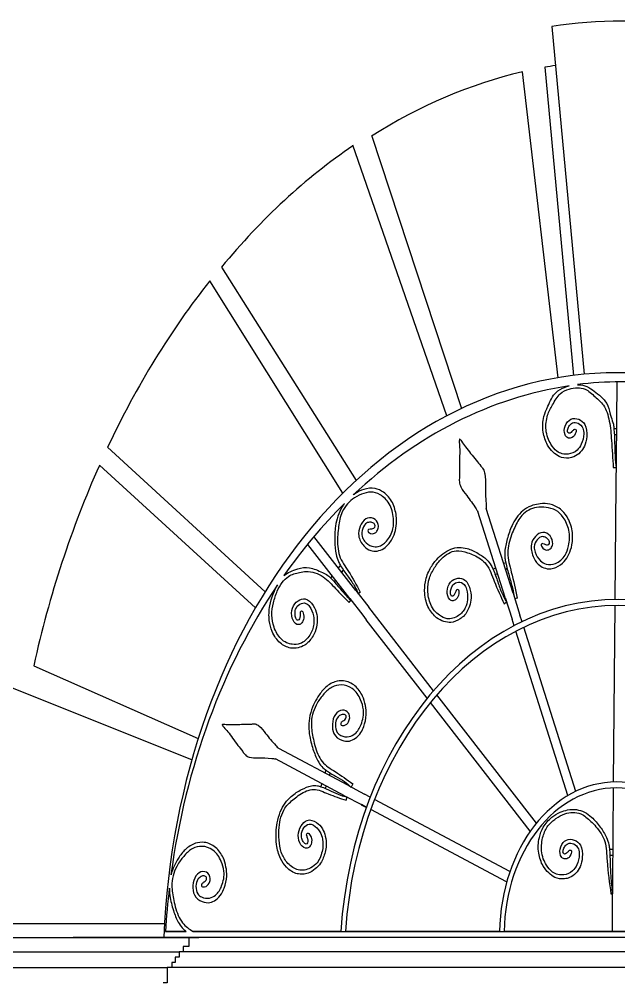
# Model space of a CAD drawing. Extents: x -43 to 90, y 6 to 81.
# Drawn here: x 82.379 to 83.172, y 65.222 to 66.498 of the extents above; entities that cross this region are included whole.
import ezdxf

# ---------------------------------------------------------------- set-up
doc = ezdxf.new("R2010")
doc.units = 0
doc.header["$LTSCALE"] = 0.1
doc.header["$MEASUREMENT"] = 0
doc.layers.add('visto', color=9, linetype='CONTINUOUS')

msp = doc.modelspace()

# ---------------------------------------------------------------- linework, layer by layer
at = {"layer": 'visto'}
for p, q in [((83.0837, 66.488), (83.1263, 66.0277)), ((83.092, 66.0231), (83.0447, 66.4278)), ((83.0745, 66.434), (83.1123, 66.0261)), ((82.8452, 66.343), (82.9641, 65.9823)), ((82.9447, 65.9726), (82.8201, 66.3311)), ((82.6464, 66.1695), (82.8245, 65.887)), ((82.807, 65.8703), (82.631, 66.1514)), ((83.1697, 66.0174), (83.1688, 65.9129)), ((83.1692, 65.9553), (83.166, 65.9553)), ((83.1691, 65.9474), (83.1665, 65.9474)), ((82.4957, 65.931), (82.7041, 65.7397)), ((82.6914, 65.7186), (82.4847, 65.9071)), ((83.1651, 65.904), (83.1687, 65.9043)), ((83.1688, 65.9129), (83.1685, 65.8816)), ((83.1685, 65.8816), (83.1672, 65.7295)), ((83.0218, 65.7322), (82.9857, 65.8461)), ((83.0323, 65.7378), (82.9968, 65.85)), ((82.8162, 65.7307), (82.7605, 65.8024)), ((82.8242, 65.7412), (82.7685, 65.8129)), ((83.0199, 65.777), (83.0226, 65.7784)), ((82.8011, 65.771), (82.8038, 65.7746)), ((82.8054, 65.7654), (82.8078, 65.7684)), ((83.0059, 65.7694), (83.0094, 65.7713)), ((83.0087, 65.7624), (83.0117, 65.764)), ((83.0222, 65.7696), (83.0244, 65.7708)), ((82.7911, 65.7579), (82.7931, 65.7605)), ((82.7958, 65.7528), (82.7974, 65.7549)), ((82.8242, 65.7412), (82.8413, 65.7192)), ((82.83, 65.7392), (82.8275, 65.7369)), ((83.0323, 65.7378), (83.0415, 65.7088)), ((82.8153, 65.7254), (82.8178, 65.7287)), ((82.8162, 65.7307), (82.8333, 65.7087)), ((83.0206, 65.7237), (83.0236, 65.7265)), ((83.0218, 65.7322), (83.031, 65.7032)), ((83.0378, 65.7313), (83.0347, 65.7302)), ((83.0378, 65.7313), (83.0378, 65.7313)), ((82.9271, 65.6087), (82.8413, 65.7192)), ((83.1672, 65.7216), (83.1651, 65.4879)), ((82.8333, 65.7087), (82.838, 65.7026)), ((82.9187, 65.5987), (82.838, 65.7026)), ((83.0337, 65.6947), (83.031, 65.7032)), ((83.0443, 65.7), (83.0415, 65.7088)), ((83.1049, 65.4698), (83.036, 65.6873)), ((83.1154, 65.4754), (83.0466, 65.6927)), ((82.3978, 65.6418), (82.6157, 65.5454)), ((82.6072, 65.5171), (82.3302, 65.6277)), ((83.0632, 65.4333), (82.9314, 65.6031)), ((83.0552, 65.4228), (82.923, 65.5931)), ((82.8135, 65.4835), (82.7222, 65.532)), ((82.8093, 65.4697), (82.7179, 65.5183)), ((82.7846, 65.5035), (82.7834, 65.4995)), ((82.7901, 65.4999), (82.789, 65.4965)), ((82.7792, 65.4857), (82.7779, 65.4817)), ((82.7848, 65.4827), (82.7838, 65.4794)), ((82.8135, 65.4835), (82.8358, 65.4716)), ((82.8201, 65.4854), (82.8179, 65.4812)), ((82.8093, 65.4697), (82.8316, 65.4579)), ((82.8434, 65.4676), (82.8358, 65.4716)), ((83.1651, 65.48), (83.164, 65.3564)), ((82.8113, 65.4637), (82.8126, 65.468)), ((82.8315, 65.4578), (82.8383, 65.4543)), ((82.8383, 65.4543), (82.8316, 65.4579)), ((83.0282, 65.3694), (82.849, 65.4646)), ((83.0239, 65.3557), (82.844, 65.4513)), ((83.16, 65.3988), (83.1644, 65.3988)), ((83.1606, 65.3908), (83.1643, 65.3908)), ((83.164, 65.3564), (83.1637, 65.3251)), ((83.162, 65.3396), (83.1638, 65.3396)), ((83.1637, 65.3251), (83.1634, 65.29)), ((82.5709, 65.3001), (82.2986, 65.3001)), ((79.8255, 65.2821), (82.57, 65.2822)), ((82.6164, 65.2822), (82.4501, 65.2822)), ((82.4501, 65.2822), (82.6164, 65.2822)), ((82.5723, 65.29), (82.5997, 65.29)), ((82.5997, 65.29), (82.5723, 65.29)), ((82.8045, 65.29), (82.6087, 65.29)), ((82.6087, 65.29), (83.735, 65.29)), ((83.7938, 65.2821), (82.6164, 65.2822)), ((83.0145, 65.29), (82.8106, 65.29)), ((83.3175, 65.29), (83.0206, 65.29)), ((79.7977, 65.2631), (82.5903, 65.2631)), ((83.7868, 65.2631), (82.5956, 65.2631)), ((79.8187, 65.2421), (82.5745, 65.2421)), ((83.7946, 65.2421), (82.5806, 65.2421))]:
    msp.add_line(p, q, dxfattribs=at)
msp.add_lwpolyline([(82.6033, 65.2821), (82.6033, 65.2701), (82.5956, 65.2701), (82.5956, 65.2631), (82.5903, 65.2631), (82.5903, 65.2561), (82.5851, 65.2561), (82.5851, 65.2491), (82.5806, 65.2491), (82.5806, 65.2421), (82.5745, 65.2421), (82.5745, 65.2221), (82.5692, 65.2221)], dxfattribs=at)
for centre, major_axis, ratio, start_param, end_param in [((83.1764, 65.3286), (0, 1.1665), 0.71277, -0.111837, 0.111748), ((83.1764, 65.3143), (0, 1.1288), 0.71277, 0.164465, 0.424305), ((83.1764, 65.3143), (0, 1.1288), 0.71277, 0.109521, 0.126959), ((83.1664, 65.326), (0, 1.1152), 0.71277, 0.450239, 0.71312), ((83.1764, 65.3001), (0, 1.1446), 0.71277, 0.732152, 0.98699), ((83.1828, 65.2217), (-0.0287, 0.8077), 0.758979, -1.522984, 1.469027), ((83.1754, 65.2292), (0, 0.7883), 0.767376, -0.093259, 0.095692), ((83.175, 65.2303), (0, 0.787), 0.767376, 0.113512, 0.626583), ((82.9618, 65.9412), (0, 0.000493), 0.767376, -1.006277, 1.795339), ((83.1764, 65.3001), (0, 1.1446), 0.71277, 1.011875, 1.267649), ((83.1754, 65.2292), (0, 0.7883), 0.767376, 0.650046, 0.830304), ((83.1754, 65.2292), (0, 0.7883), 0.767376, 0.850664, 1.397479), ((83.1715, 65.2495), (0, 0.4801), 0.767376, -1.486285, 1.486285), ((83.1715, 65.2495), (0, 0.4721), 0.767376, -1.48486, 1.48486), ((82.6478, 65.5636), (0, 0.000493), 0.767376, -0.21721, 2.584406), ((83.1691, 65.2865), (0, 0.2014), 0.767376, -1.553451, 1.553451), ((83.1691, 65.2865), (0, 0.1935), 0.767376, -1.552739, 1.552739), ((83.1754, 65.2292), (0, 0.7883), 0.767376, 1.420174, 1.493494)]:
    msp.add_ellipse(centre, major_axis=major_axis, ratio=ratio, start_param=start_param, end_param=end_param, dxfattribs=at)
for points, knots in [([(83.1132, 65.9547), (83.1141, 65.9548), (83.1167, 65.955), (83.1145, 65.9465), (83.1102, 65.943), (83.1045, 65.9428), (83.0995, 65.9486), (83.1004, 65.9606), (83.1086, 65.9698), (83.1193, 65.9692), (83.1295, 65.9614), (83.1307, 65.9457), (83.1278, 65.9326), (83.1212, 65.9235), (83.1139, 65.9181), (83.1042, 65.9161), (83.0943, 65.9172), (83.0849, 65.9245), (83.0782, 65.9324), (83.0743, 65.942), (83.071, 65.9544), (83.0718, 65.9705), (83.0794, 65.9874), (83.0867, 66.0041), (83.0986, 66.0096), (83.1046, 66.0117), (83.1065, 66.0122)], [0, 0, 0, 0, 0.0029522, 0.0088753, 0.017877, 0.0237296, 0.0300744, 0.041641, 0.0552271, 0.0689889, 0.081862, 0.09836, 0.1118525, 0.1228051, 0.1354037, 0.1444547, 0.1612156, 0.1734922, 0.1870827, 0.1965234, 0.2061563, 0.227041, 0.2424418, 0.2659819, 0.2824657, 0.2904474, 0.2904474, 0.2904474, 0.2904474]), ([(83.1132, 65.9547), (83.1122, 65.9538), (83.1104, 65.952), (83.1081, 65.949), (83.1041, 65.9498), (83.1045, 65.9556), (83.1069, 65.9599), (83.1116, 65.9646), (83.119, 65.9636), (83.1253, 65.9575), (83.1264, 65.9463), (83.1237, 65.9356), (83.1165, 65.925), (83.1045, 65.9205), (83.091, 65.9232), (83.0829, 65.9339), (83.0778, 65.9435), (83.0751, 65.9568), (83.0767, 65.9731), (83.0853, 65.9879), (83.0933, 66.0029), (83.1093, 66.0097), (83.1267, 66.0113), (83.1406, 65.9979), (83.1541, 65.9869), (83.1608, 65.9647), (83.163, 65.9367), (83.1643, 65.916), (83.1651, 65.904)], [0, 0, 0, 0, 0.0044606, 0.0082282, 0.0117828, 0.0159738, 0.0212835, 0.0272719, 0.0366934, 0.0465849, 0.0536831, 0.0671134, 0.0774701, 0.0925678, 0.1113421, 0.1244099, 0.1339719, 0.14411, 0.1627149, 0.177878, 0.1966179, 0.2123992, 0.2381847, 0.2570613, 0.2743367, 0.2960541, 0.3207124, 0.3546711, 0.3546711, 0.3546711, 0.3546711]), ([(83.1176, 66.0138), (83.1191, 66.0138), (83.1243, 66.0134), (83.1329, 66.0107), (83.1448, 66.0012), (83.1584, 65.9906), (83.1611, 65.9724), (83.1652, 65.9628), (83.1664, 65.9511), (83.1668, 65.9372), (83.1671, 65.9231), (83.1677, 65.9152), (83.1687, 65.9043)], [0.3052072, 0.3052072, 0.3052072, 0.3052072, 0.3109717, 0.325695, 0.3395508, 0.3669004, 0.3832256, 0.393643, 0.4000635, 0.4186062, 0.4359722, 0.4428803, 0.4428803, 0.4428803, 0.4428803]), ([(82.9614, 65.9411), (82.961, 65.94), (82.9613, 65.9349), (82.9619, 65.928), (82.9615, 65.9162), (82.9612, 65.904), (82.9616, 65.8938), (82.9609, 65.8847), (82.9642, 65.8754), (82.9727, 65.8653), (82.9802, 65.8545), (82.9849, 65.8473), (82.9857, 65.8461)], [0.0030327, 0.0030327, 0.0030327, 0.0030327, 0.006801, 0.017182, 0.0296647, 0.0432068, 0.0544505, 0.0605315, 0.0673849, 0.0827383, 0.1067013, 0.1114426, 0.1114426, 0.1114426, 0.1114426]), ([(82.9621, 65.9415), (82.9628, 65.941), (82.9655, 65.9372), (82.9698, 65.9309), (82.9764, 65.9226), (82.9834, 65.9146), (82.9887, 65.907), (82.9932, 65.9022), (82.996, 65.8927), (82.9955, 65.8777), (82.9962, 65.8625), (82.9969, 65.8524), (82.9968, 65.85)], [0.0030327, 0.0030327, 0.0030327, 0.0030327, 0.006801, 0.017182, 0.0296647, 0.0432068, 0.0544505, 0.0605315, 0.0673849, 0.0827383, 0.1067013, 0.1135124, 0.1135124, 0.1135124, 0.1135124]), ([(82.8416, 65.8226), (82.8409, 65.8219), (82.8389, 65.8196), (82.8451, 65.8155), (82.85, 65.8171), (82.8541, 65.8222), (82.8546, 65.8308), (82.8475, 65.8385), (82.8367, 65.8376), (82.8294, 65.8272), (82.8264, 65.8123), (82.834, 65.8001), (82.8432, 65.7935), (82.8528, 65.7931), (82.8609, 65.796), (82.8688, 65.8035), (82.8752, 65.8134), (82.878, 65.8272), (82.8784, 65.839), (82.8761, 65.8493), (82.8716, 65.8613), (82.8624, 65.8715), (82.8487, 65.8776), (82.8353, 65.8763), (82.8259, 65.8714), (82.8215, 65.8683), (82.8208, 65.8678)], [0, 0, 0, 0, 0.0029522, 0.0088753, 0.017877, 0.0237296, 0.0300744, 0.041641, 0.0552271, 0.0689889, 0.081862, 0.09836, 0.1118525, 0.1228051, 0.1354037, 0.1444547, 0.1612156, 0.1734922, 0.1870827, 0.1965234, 0.2061563, 0.227041, 0.2424418, 0.2623554, 0.2788392, 0.2821226, 0.2821226, 0.2821226, 0.2821226]), ([(82.8416, 65.8226), (82.8428, 65.8228), (82.845, 65.8233), (82.8483, 65.8233), (82.8507, 65.8275), (82.8473, 65.8313), (82.8432, 65.832), (82.8374, 65.8311), (82.8326, 65.8236), (82.8315, 65.8135), (82.8367, 65.8045), (82.8444, 65.7994), (82.8553, 65.7985), (82.8663, 65.8064), (82.8743, 65.8207), (82.8744, 65.8357), (82.8727, 65.8472), (82.8675, 65.8592), (82.8575, 65.8687), (82.8441, 65.873), (82.8315, 65.8691), (82.8171, 65.8616), (82.8041, 65.846), (82.8013, 65.8262), (82.7996, 65.8079), (82.8006, 65.7859), (82.8165, 65.765), (82.8251, 65.7485), (82.83, 65.7392)], [0, 0, 0, 0, 0.0044606, 0.0082282, 0.0117828, 0.0159738, 0.0212835, 0.0272719, 0.0366934, 0.0465849, 0.0536831, 0.0671134, 0.0774701, 0.0925678, 0.1113421, 0.1244099, 0.1339719, 0.14411, 0.1627149, 0.177878, 0.1936211, 0.2094024, 0.2351879, 0.2540645, 0.2647254, 0.2880489, 0.3127072, 0.3447984, 0.3447984, 0.3447984, 0.3447984]), ([(82.8093, 65.8567), (82.8082, 65.8552), (82.8046, 65.8501), (82.8, 65.8401), (82.7966, 65.8245), (82.7961, 65.8073), (82.7971, 65.7913), (82.8004, 65.7805), (82.8057, 65.7711), (82.8131, 65.761), (82.8204, 65.7507), (82.8243, 65.7445), (82.8275, 65.7369)], [0.3010519, 0.3010519, 0.3010519, 0.3010519, 0.3073452, 0.3220686, 0.3359243, 0.3561849, 0.3740429, 0.3844603, 0.3908808, 0.4094235, 0.4267895, 0.4336976, 0.4336976, 0.4336976, 0.4336976]), ([(83.0717, 65.8037), (83.0708, 65.8033), (83.0683, 65.8022), (83.0728, 65.7954), (83.0777, 65.7943), (83.0831, 65.7969), (83.0861, 65.8047), (83.0818, 65.8154), (83.0716, 65.82), (83.0618, 65.8141), (83.0546, 65.8019), (83.058, 65.7868), (83.0645, 65.776), (83.0732, 65.7708), (83.0816, 65.7694), (83.0911, 65.7723), (83.0999, 65.7782), (83.1066, 65.7895), (83.1105, 65.8002), (83.1114, 65.8109), (83.1109, 65.8241), (83.1053, 65.8383), (83.0946, 65.8507), (83.0818, 65.8563), (83.0693, 65.8566), (83.058, 65.8544), (83.0476, 65.8495), (83.0385, 65.8408), (83.0307, 65.8281), (83.0252, 65.8125), (83.0214, 65.7972), (83.0212, 65.7856), (83.0233, 65.7743), (83.0271, 65.7613), (83.0315, 65.7454), (83.0337, 65.735), (83.0347, 65.7301)], [0, 0, 0, 0, 0.0027485, 0.0082629, 0.0166435, 0.0220923, 0.0279993, 0.0387678, 0.0514164, 0.0642287, 0.0762135, 0.0915732, 0.1041347, 0.1143315, 0.1260608, 0.1344873, 0.1500917, 0.1615213, 0.174174, 0.1829633, 0.1919315, 0.2113751, 0.2257133, 0.2442529, 0.2595993, 0.2717234, 0.2861384, 0.2998458, 0.3127456, 0.3316081, 0.348234, 0.3579325, 0.36391, 0.3811733, 0.397341, 0.4116466, 0.4116466, 0.4116466, 0.4116466]), ([(83.0717, 65.8037), (83.0728, 65.8033), (83.075, 65.8026), (83.078, 65.8009), (83.0815, 65.8036), (83.0795, 65.8088), (83.076, 65.8115), (83.0703, 65.8137), (83.0637, 65.8091), (83.0596, 65.8004), (83.0618, 65.7894), (83.0674, 65.7808), (83.0772, 65.7746), (83.0896, 65.7763), (83.1013, 65.7854), (83.1058, 65.7992), (83.1077, 65.8106), (83.1064, 65.8243), (83.1, 65.8381), (83.0889, 65.8489), (83.0762, 65.8517), (83.0607, 65.852), (83.0441, 65.8442), (83.0356, 65.8273), (83.0285, 65.8113), (83.023, 65.7905), (83.0313, 65.7626), (83.0354, 65.7428), (83.0378, 65.7313)], [0, 0, 0, 0, 0.0044606, 0.0082282, 0.0117828, 0.0159738, 0.0212835, 0.0272719, 0.0366934, 0.0465849, 0.0536831, 0.0671134, 0.0774701, 0.0925678, 0.1113421, 0.1244099, 0.1339719, 0.14411, 0.1627149, 0.177878, 0.1936211, 0.2094024, 0.2351879, 0.2540645, 0.2647254, 0.2880489, 0.3127072, 0.3465353, 0.3465353, 0.3465353, 0.3465353]), ([(82.9574, 65.7422), (82.9582, 65.7427), (82.9606, 65.7443), (82.9611, 65.7353), (82.9582, 65.73), (82.953, 65.7269), (82.9467, 65.7297), (82.9439, 65.7412), (82.9487, 65.7538), (82.9588, 65.7586), (82.9705, 65.7566), (82.9763, 65.7428), (82.9774, 65.7292), (82.9741, 65.7175), (82.969, 65.7088), (82.9606, 65.7021), (82.9512, 65.6981), (82.9404, 65.7001), (82.9318, 65.704), (82.9254, 65.7108), (82.9186, 65.7206), (82.9148, 65.7357), (82.9157, 65.7545), (82.9217, 65.7702), (82.9305, 65.7819), (82.9396, 65.7907), (82.9497, 65.7968), (82.9608, 65.7989), (82.9732, 65.7972), (82.9855, 65.7912), (82.9965, 65.7839), (83.003, 65.7758), (83.0076, 65.7659), (83.0121, 65.7532), (83.0169, 65.7382), (83.0216, 65.73), (83.0236, 65.7265)], [0, 0, 0, 0, 0.0027485, 0.0082629, 0.0166435, 0.0220923, 0.0279993, 0.0387678, 0.0514164, 0.0642287, 0.0762135, 0.0915732, 0.1041347, 0.1143315, 0.1260608, 0.1344873, 0.1500917, 0.1615213, 0.174174, 0.1829633, 0.1919315, 0.2113751, 0.2257133, 0.2442529, 0.2595993, 0.2717234, 0.2861384, 0.2998458, 0.3127456, 0.3316081, 0.348234, 0.3579325, 0.36391, 0.3811733, 0.397341, 0.4098294, 0.4098294, 0.4098294, 0.4098294]), ([(82.9574, 65.7422), (82.9568, 65.7409), (82.9557, 65.7384), (82.9544, 65.7344), (82.9505, 65.7331), (82.9491, 65.7386), (82.9501, 65.7438), (82.953, 65.7505), (82.9601, 65.7534), (82.9677, 65.7509), (82.9721, 65.7412), (82.9728, 65.7299), (82.9693, 65.7165), (82.9596, 65.7063), (82.9464, 65.702), (82.9357, 65.7077), (82.9282, 65.714), (82.9216, 65.7249), (82.9187, 65.7405), (82.9207, 65.7583), (82.9283, 65.772), (82.939, 65.7865), (82.955, 65.7963), (82.9701, 65.7921), (82.9838, 65.7873), (82.999, 65.7776), (83.008, 65.7505), (83.0161, 65.7334), (83.0206, 65.7237)], [0, 0, 0, 0, 0.0044606, 0.0082282, 0.0117828, 0.0159738, 0.0212835, 0.0272719, 0.0366934, 0.0465849, 0.0536831, 0.0671134, 0.0774701, 0.0925678, 0.1113421, 0.1244099, 0.1339719, 0.14411, 0.1627149, 0.177878, 0.1936211, 0.2094024, 0.2351879, 0.2540645, 0.2647254, 0.2880489, 0.3127072, 0.3452075, 0.3452075, 0.3452075, 0.3452075]), ([(82.7507, 65.7126), (82.7506, 65.711), (82.7503, 65.7081), (82.7503, 65.7038), (82.7471, 65.7007), (82.7442, 65.7051), (82.7435, 65.7103), (82.7442, 65.718), (82.7499, 65.7242), (82.7577, 65.7258), (82.7646, 65.719), (82.7686, 65.709), (82.7693, 65.6949), (82.7634, 65.6805), (82.7525, 65.6699), (82.741, 65.6697), (82.7322, 65.6718), (82.7229, 65.6785), (82.7155, 65.6914), (82.7121, 65.7089), (82.715, 65.7253), (82.7206, 65.7441), (82.7325, 65.7613), (82.7476, 65.7648), (82.7632, 65.768), (82.781, 65.7617), (82.798, 65.7431), (82.8093, 65.7316), (82.8153, 65.7254)], [0, 0, 0, 0, 0.0044606, 0.0082282, 0.0117828, 0.0159738, 0.0212835, 0.0272719, 0.0366934, 0.0465849, 0.0536831, 0.0671134, 0.0774701, 0.0925678, 0.1113421, 0.1244099, 0.1339719, 0.14411, 0.1627149, 0.177878, 0.1936211, 0.2094024, 0.2351879, 0.2540645, 0.2647254, 0.2933585, 0.3180168, 0.3462561, 0.3462561, 0.3462561, 0.3462561]), ([(82.7289, 65.761), (82.7315, 65.7632), (82.7378, 65.7665), (82.7488, 65.7711), (82.7638, 65.7731), (82.7767, 65.7665), (82.7865, 65.7623), (82.7938, 65.7554), (82.8016, 65.746), (82.8096, 65.7364), (82.8144, 65.7314), (82.8178, 65.7287)], [0.3102236, 0.3102236, 0.3102236, 0.3102236, 0.3224886, 0.3363444, 0.356605, 0.3802179, 0.3906353, 0.3970558, 0.4155985, 0.4329644, 0.4398725, 0.4398725, 0.4398725, 0.4398725]), ([(82.7507, 65.7126), (82.7513, 65.7134), (82.7531, 65.716), (82.7562, 65.708), (82.7551, 65.7016), (82.7512, 65.6962), (82.7446, 65.6956), (82.7386, 65.7048), (82.7392, 65.7189), (82.7471, 65.7284), (82.7585, 65.7324), (82.768, 65.7226), (82.7731, 65.7106), (82.7735, 65.6982), (82.7713, 65.6876), (82.7656, 65.6772), (82.7581, 65.6688), (82.7476, 65.6651), (82.7385, 65.6644), (82.7305, 65.6674), (82.7213, 65.6731), (82.7134, 65.6851), (82.7086, 65.7028), (82.7096, 65.7203), (82.714, 65.7357), (82.7183, 65.7443), (82.7204, 65.7485), (82.7207, 65.749)], [0, 0, 0, 0, 0.0029522, 0.0088753, 0.017877, 0.0237296, 0.0300744, 0.041641, 0.0552271, 0.0689889, 0.081862, 0.09836, 0.1118525, 0.1228051, 0.1354037, 0.1444547, 0.1612156, 0.1734922, 0.1870827, 0.1965234, 0.2061563, 0.227041, 0.2424418, 0.2623554, 0.2788392, 0.2918619, 0.293815, 0.293815, 0.293815, 0.293815]), ([(82.805, 65.567), (82.8046, 65.5659), (82.8035, 65.5628), (82.8104, 65.5622), (82.8144, 65.5661), (82.8167, 65.573), (82.8145, 65.5811), (82.8057, 65.5846), (82.796, 65.5783), (82.7924, 65.565), (82.7941, 65.5498), (82.8048, 65.5424), (82.8152, 65.541), (82.8242, 65.5455), (82.8308, 65.5523), (82.8358, 65.5632), (82.8388, 65.5756), (82.8372, 65.5896), (82.8341, 65.6007), (82.8288, 65.6091), (82.8211, 65.6178), (82.8095, 65.6226), (82.7952, 65.6212), (82.7832, 65.6132), (82.7743, 65.6017), (82.7676, 65.5896), (82.7631, 65.5765), (82.7615, 65.562), (82.763, 65.5459), (82.7678, 65.5298), (82.7735, 65.5155), (82.7797, 65.5073), (82.7874, 65.5013), (82.7972, 65.4956), (82.8088, 65.4894), (82.8152, 65.4836), (82.818, 65.4811)], [0, 0, 0, 0, 0.0027485, 0.0082629, 0.0166435, 0.0220923, 0.0279993, 0.0387678, 0.0514164, 0.0642287, 0.0762135, 0.0915732, 0.1041347, 0.1143315, 0.1260608, 0.1344873, 0.1500917, 0.1615213, 0.174174, 0.1829633, 0.1919315, 0.2113751, 0.2257133, 0.2442529, 0.2595993, 0.2717234, 0.2861384, 0.2998458, 0.3127456, 0.3316081, 0.348234, 0.3579325, 0.36391, 0.3811733, 0.397341, 0.4099703, 0.4099703, 0.4099703, 0.4099703]), ([(82.805, 65.567), (82.806, 65.5678), (82.808, 65.5693), (82.811, 65.571), (82.812, 65.5761), (82.8077, 65.5778), (82.8037, 65.5765), (82.7986, 65.5727), (82.7965, 65.5633), (82.7984, 65.5534), (82.806, 65.5478), (82.8146, 65.547), (82.8249, 65.5518), (82.8326, 65.5646), (82.8358, 65.5818), (82.8313, 65.5957), (82.8264, 65.6054), (82.8179, 65.6138), (82.8059, 65.6175), (82.7923, 65.6147), (82.7818, 65.6047), (82.7708, 65.5905), (82.7635, 65.5695), (82.7669, 65.5499), (82.7707, 65.5321), (82.7783, 65.5124), (82.7991, 65.5008), (82.8125, 65.491), (82.8201, 65.4854)], [0, 0, 0, 0, 0.0044606, 0.0082282, 0.0117828, 0.0159738, 0.0212835, 0.0272719, 0.0366934, 0.0465849, 0.0536831, 0.0671134, 0.0774701, 0.0925678, 0.1113421, 0.1244099, 0.1339719, 0.14411, 0.1627149, 0.177878, 0.1936211, 0.2094024, 0.2351879, 0.2540645, 0.2647254, 0.2880489, 0.3127072, 0.3451437, 0.3451437, 0.3451437, 0.3451437]), ([(82.6476, 65.5631), (82.6479, 65.562), (82.6509, 65.5587), (82.6551, 65.5544), (82.6612, 65.5456), (82.6677, 65.5368), (82.6735, 65.53), (82.678, 65.5229), (82.6853, 65.5195), (82.6968, 65.5202), (82.7085, 65.5195), (82.7163, 65.5187), (82.718, 65.5185)], [0.0030327, 0.0030327, 0.0030327, 0.0030327, 0.006801, 0.017182, 0.0296647, 0.0432068, 0.0544505, 0.0605315, 0.0673849, 0.0827383, 0.1067013, 0.1135124, 0.1135124, 0.1135124, 0.1135124]), ([(82.6478, 65.564), (82.6486, 65.5644), (82.6526, 65.5642), (82.659, 65.5637), (82.6682, 65.5639), (82.6775, 65.5647), (82.6853, 65.5643), (82.6912, 65.5652), (82.6983, 65.561), (82.7061, 65.55), (82.7149, 65.5399), (82.7209, 65.5334), (82.7222, 65.532)], [0.0030327, 0.0030327, 0.0030327, 0.0030327, 0.006801, 0.017182, 0.0296647, 0.0432068, 0.0544505, 0.0605315, 0.0673849, 0.0827383, 0.1067013, 0.1135124, 0.1135124, 0.1135124, 0.1135124]), ([(82.7591, 65.4175), (82.7593, 65.4186), (82.7602, 65.4218), (82.7655, 65.4161), (82.7663, 65.4096), (82.7644, 65.4026), (82.7585, 65.3987), (82.7502, 65.4041), (82.7466, 65.4174), (82.751, 65.4302), (82.7603, 65.4397), (82.7719, 65.4354), (82.7802, 65.4271), (82.7843, 65.4158), (82.7855, 65.4049), (82.7834, 65.3925), (82.7789, 65.3809), (82.7703, 65.3721), (82.7622, 65.3669), (82.754, 65.3656), (82.7438, 65.3661), (82.7329, 65.3732), (82.7232, 65.3871), (82.7188, 65.4037), (82.7184, 65.42), (82.72, 65.4347), (82.7237, 65.4483), (82.7303, 65.4602), (82.7399, 65.4705), (82.7518, 65.4779), (82.7635, 65.483), (82.7724, 65.4834), (82.7811, 65.4808), (82.7912, 65.4761), (82.8025, 65.4705), (82.8097, 65.4687), (82.8126, 65.468)], [0, 0, 0, 0, 0.0027485, 0.0082629, 0.0166435, 0.0220923, 0.0279993, 0.0387678, 0.0514164, 0.0642287, 0.0762135, 0.0915732, 0.1041347, 0.1143315, 0.1260608, 0.1344873, 0.1500917, 0.1615213, 0.174174, 0.1829633, 0.1919315, 0.2113751, 0.2257133, 0.2442529, 0.2595993, 0.2717234, 0.2861384, 0.2998458, 0.3127456, 0.3316081, 0.348234, 0.3579325, 0.36391, 0.3811733, 0.397341, 0.40829, 0.40829, 0.40829, 0.40829]), ([(82.7591, 65.4175), (82.7594, 65.4159), (82.76, 65.4132), (82.7613, 65.4092), (82.7593, 65.4047), (82.7553, 65.4072), (82.7531, 65.4117), (82.7514, 65.4191), (82.7548, 65.4278), (82.7615, 65.4332), (82.7699, 65.4305), (82.7766, 65.4233), (82.7815, 65.4106), (82.7803, 65.3944), (82.7735, 65.3791), (82.7629, 65.3731), (82.7542, 65.3705), (82.7436, 65.3719), (82.733, 65.3801), (82.7246, 65.3944), (82.7223, 65.4111), (82.7219, 65.4312), (82.7277, 65.453), (82.7406, 65.4641), (82.7528, 65.4736), (82.7687, 65.481), (82.7892, 65.4709), (82.8035, 65.4663), (82.8113, 65.4637)], [0, 0, 0, 0, 0.0044606, 0.0082282, 0.0117828, 0.0159738, 0.0212835, 0.0272719, 0.0366934, 0.0465849, 0.0536831, 0.0671134, 0.0774701, 0.0925678, 0.1113421, 0.1244099, 0.1339719, 0.14411, 0.1627149, 0.177878, 0.1936211, 0.2094024, 0.2351879, 0.2540645, 0.2647254, 0.2880489, 0.3127072, 0.3427181, 0.3427181, 0.3427181, 0.3427181]), ([(83.1073, 65.3977), (83.1081, 65.3978), (83.1108, 65.3981), (83.1087, 65.3895), (83.1044, 65.386), (83.0987, 65.3858), (83.0937, 65.3915), (83.0945, 65.4035), (83.1026, 65.4128), (83.1133, 65.4122), (83.1236, 65.4045), (83.1248, 65.3889), (83.122, 65.3757), (83.1155, 65.3665), (83.1081, 65.3611), (83.0985, 65.3591), (83.0886, 65.3601), (83.0792, 65.3673), (83.0724, 65.3751), (83.0684, 65.3847), (83.065, 65.3971), (83.066, 65.4129), (83.0723, 65.4298), (83.0825, 65.4413), (83.094, 65.4478), (83.105, 65.4514), (83.1161, 65.452), (83.127, 65.4485), (83.1379, 65.4407), (83.1476, 65.429), (83.1556, 65.4168), (83.1592, 65.4062), (83.1606, 65.3946), (83.1609, 65.3807), (83.1616, 65.361), (83.163, 65.3475), (83.1638, 65.3396)], [0, 0, 0, 0, 0.0027485, 0.0082629, 0.0166435, 0.0220923, 0.0279993, 0.0387678, 0.0514164, 0.0642287, 0.0762135, 0.0915732, 0.1041347, 0.1143315, 0.1260608, 0.1344873, 0.1500917, 0.1615213, 0.174174, 0.1829633, 0.1919315, 0.2113751, 0.2257133, 0.2442529, 0.2595993, 0.2717234, 0.2861384, 0.2998458, 0.3127456, 0.3316081, 0.348234, 0.3579325, 0.36391, 0.3811733, 0.397341, 0.4197523, 0.4197523, 0.4197523, 0.4197523]), ([(83.1073, 65.3977), (83.1063, 65.3968), (83.1045, 65.395), (83.1022, 65.392), (83.0982, 65.3927), (83.0985, 65.3985), (83.101, 65.4028), (83.1056, 65.4076), (83.113, 65.4067), (83.1194, 65.4006), (83.1206, 65.3894), (83.1179, 65.3787), (83.1107, 65.3681), (83.0987, 65.3634), (83.0853, 65.3661), (83.077, 65.3766), (83.072, 65.3862), (83.0691, 65.3995), (83.071, 65.4154), (83.078, 65.4309), (83.089, 65.4398), (83.1032, 65.4478), (83.1209, 65.4489), (83.1336, 65.4375), (83.1449, 65.4262), (83.1561, 65.4097), (83.1565, 65.3769), (83.1599, 65.354), (83.162, 65.3396)], [0, 0, 0, 0, 0.0044606, 0.0082282, 0.0117828, 0.0159738, 0.0212835, 0.0272719, 0.0366934, 0.0465849, 0.0536831, 0.0671134, 0.0774701, 0.0925678, 0.1113421, 0.1244099, 0.1339719, 0.14411, 0.1627149, 0.177878, 0.1936211, 0.2094024, 0.2351879, 0.2540645, 0.2647254, 0.2880489, 0.3127072, 0.3544159, 0.3544159, 0.3544159, 0.3544159]), ([(82.6204, 65.3532), (82.62, 65.3522), (82.6188, 65.3491), (82.6257, 65.3485), (82.6298, 65.3524), (82.6321, 65.3592), (82.6299, 65.3673), (82.6211, 65.3709), (82.6114, 65.3646), (82.6078, 65.3513), (82.6094, 65.3361), (82.6201, 65.3287), (82.6305, 65.3273), (82.6395, 65.3317), (82.6461, 65.3385), (82.6512, 65.3494), (82.6542, 65.3617), (82.6526, 65.3758), (82.6495, 65.3869), (82.6442, 65.3953), (82.6366, 65.4041), (82.625, 65.4088), (82.6107, 65.4075), (82.5986, 65.3996), (82.5897, 65.3881), (82.5834, 65.3768), (82.5806, 65.3691), (82.5796, 65.3651)], [0, 0, 0, 0, 0.0029522, 0.0088753, 0.017877, 0.0237296, 0.0300744, 0.041641, 0.0552271, 0.0689889, 0.081862, 0.09836, 0.1118525, 0.1228051, 0.1354037, 0.1444547, 0.1612156, 0.1734922, 0.1870827, 0.1965234, 0.2061563, 0.227041, 0.2424418, 0.2623554, 0.2788392, 0.2918619, 0.3045883, 0.3045883, 0.3045883, 0.3045883]), ([(82.6204, 65.3532), (82.6214, 65.3541), (82.6233, 65.3555), (82.6264, 65.3572), (82.6273, 65.3623), (82.6231, 65.3641), (82.6191, 65.3628), (82.614, 65.359), (82.6118, 65.3496), (82.6138, 65.3397), (82.6213, 65.3341), (82.6299, 65.3332), (82.6402, 65.338), (82.648, 65.3507), (82.6512, 65.368), (82.6467, 65.3819), (82.6418, 65.3916), (82.6334, 65.4), (82.6214, 65.4038), (82.6077, 65.401), (82.5973, 65.391), (82.5863, 65.3769), (82.5789, 65.3559), (82.5822, 65.3363), (82.586, 65.3185), (82.593, 65.3004), (82.6036, 65.2931), (82.6087, 65.29)], [0, 0, 0, 0, 0.0047912, 0.0088381, 0.012656, 0.0171577, 0.0228609, 0.0292931, 0.0394129, 0.0500375, 0.0576617, 0.0720874, 0.0832117, 0.0994283, 0.1195941, 0.1336304, 0.143901, 0.1547905, 0.1747743, 0.1910612, 0.2079711, 0.224922, 0.2526186, 0.2728942, 0.2843453, 0.3093973, 0.3310193, 0.3310193, 0.3310193, 0.3310193]), ([(82.5774, 65.3474), (82.5774, 65.3431), (82.5784, 65.3321), (82.583, 65.3162), (82.5887, 65.3019), (82.5948, 65.2938), (82.5984, 65.291), (82.5997, 65.29)], [0.32275203, 0.32275203, 0.32275203, 0.32275203, 0.33592433, 0.35618491, 0.37404293, 0.38446028, 0.39035201, 0.39035201, 0.39035201, 0.39035201])]:
    msp.add_open_spline(points, degree=3, knots=knots, dxfattribs=at)

doc.saveas('drawing.dxf')
